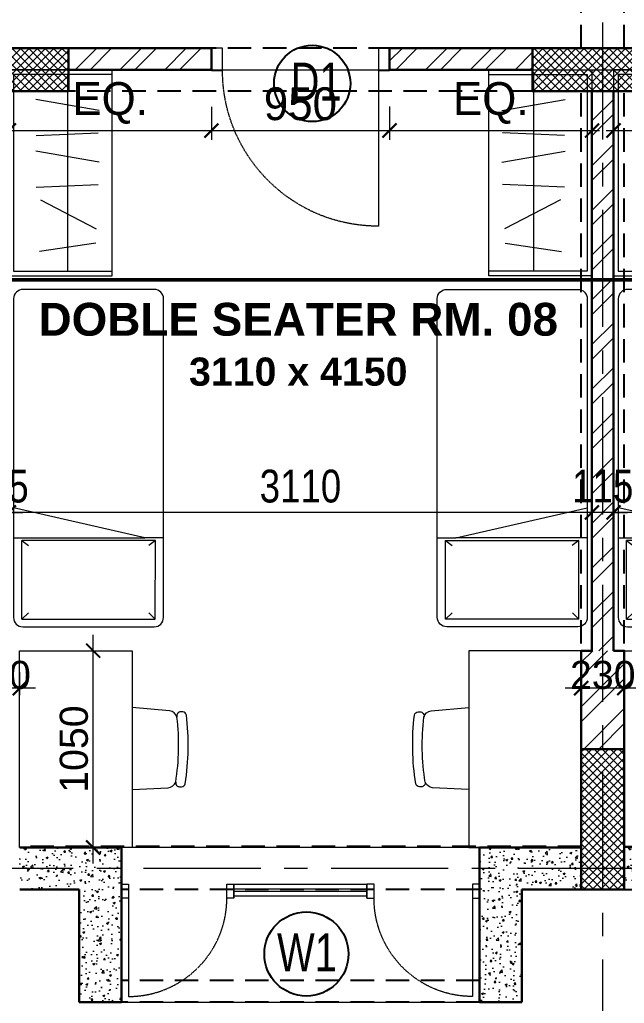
# Model space of a CAD drawing. Header units: millimetres. Extents: x -286480 to 108094, y -227925 to 10018.
# Drawn here: x -79192 to -75967, y -137177 to -131929 of the extents above; entities that cross this region are included whole.
import ezdxf

# ---------------------------------------------------------------- set-up
doc = ezdxf.new("R2010")
doc.units = ezdxf.units.MM
doc.header["$LTSCALE"] = 100
doc.header["$MEASUREMENT"] = 0
doc.header["$PDMODE"] = 67
doc.linetypes.add('CENTER', pattern=[2, 1.25, -0.25, 0.25, -0.25])
doc.linetypes.add('DASHED2', pattern=[0.375, 0.25, -0.125])
doc.layers.get('0').update_dxf_attribs({"lineweight": 25})
for name, color, linetype, lineweight in [('A-ANNO-COLUMN-HATCH', 253, 'Continuous', 9), ('A-ANNO-DOOR', 40, 'Continuous', 18), ('A-ANNO-GRID', 251, 'CENTER', 9), ('A-ANNO-TEXT', 7, 'Continuous', 25), ('A-ANNO-WALL', 1, 'Continuous', 30), ('AAC BLOCK HATCH', 253, 'Continuous', 5), ('ACC BLOCK', 211, 'Continuous', 30), ('beam', 3, 'Continuous', 20), ('dim', 7, 'Continuous', 13), ('DIM INTERIOR', 4, 'Continuous', 5), ('DW-NO', 7, 'Continuous', 25), ('FURNITURE LAYOUT', 37, 'Continuous', 15), ('GLASS', 150, 'Continuous', 5), ('S-COL', 4, 'Continuous', 30), ('WALL HATCH', 24, 'Continuous', 9)]:
    doc.layers.add(name, color=color, linetype=linetype, lineweight=lineweight)
doc.styles.add('ARIAL', font='arial.ttf', dxfattribs={"width": 0.8})
doc.styles.add('CENTURY-GOTHIC', font='GOTHIC.TTF', dxfattribs={"height": 175})
doc.styles.add('SIZE', font='arial.ttf', dxfattribs={"width": 0.75, "height": 200})
doc.styles.get("Standard").update_dxf_attribs({"font": 'sanss___.ttf'})
doc.styles.add('Tower', font='arial.ttf', dxfattribs={"height": 250})
doc.dimstyles.new('1.125', dxfattribs={"dimtxt": 175, "dimasz": 75, "dimexe": 50, "dimexo": 50, "dimgap": 50, "dimtad": 1, "dimdec": 0, "dimrnd": 5, "dimzin": 0, "dimdsep": 46, "dimtxsty": 'CENTURY-GOTHIC', "dimblk": 'ARCHTICK', "dimcen": 5, "dimdle": 40, "dimclrd": 256, "dimclre": 8, "dimclrt": 213, "dimadec": 0, "dimazin": 0, "dimtfac": 1, "dimtdec": 0, "dimtofl": 0, "dimtmove": 2, "dimatfit": 2, "dimldrblk": 'OPEN30', "dimfxl": 80, "dimtolj": 1, "dimtzin": 0, "dimlwd": 15, "dimlwe": 9, "dimarcsym": 1})
doc.dimstyles.new('D 75', dxfattribs={"dimtxt": 175, "dimasz": 75, "dimexe": 100, "dimexo": 100, "dimgap": 50, "dimtad": 1, "dimdec": 0, "dimrnd": 5, "dimzin": 0, "dimdsep": 46, "dimtxsty": 'ARIAL', "dimblk": 'ARCHTICK', "dimcen": 0.09, "dimdle": 100, "dimclrd": 256, "dimclrt": 256, "dimadec": 0, "dimazin": 0, "dimtfac": 1, "dimtdec": 0, "dimtix": 1, "dimtofl": 0, "dimtmove": 1, "dimatfit": 3, "dimfxl": 135, "dimtolj": 1, "dimtzin": 0, "dimlwd": 9, "dimlwe": 9, "dimarcsym": 0})
doc.dimstyles.new('D100', dxfattribs={"dimtxt": 175, "dimasz": 100, "dimexe": 85, "dimexo": 85, "dimgap": 25, "dimtad": 3, "dimdec": 0, "dimrnd": 5, "dimtxsty": 'Standard', "dimblk": 'ARCHTICK', "dimcen": 100, "dimdle": 85, "dimclrd": 256, "dimclre": 256, "dimclrt": 256, "dimadec": 0, "dimazin": 0, "dimtfac": 1, "dimtdec": 0, "dimtmove": 1, "dimatfit": 3, "dimfxl": 300, "dimlwd": -1, "dimlwe": -1, "dimarcsym": 0})

# ---------------------------------------------------------------- blocks, each defined once
blk = doc.blocks.new('A$C0E3E786B-flat-1')
at = {"ltscale": 0.1}
for p, q in [((855.2, 288.7, 0), (240.1, -46.1, 0)), ((1735, -1224.8, 0), (922.8, 268.6, 0)), ((220.2, -113.9, 0), (1032.4, -1607.3, 0)), ((1500.5, -885, 0), (875.6, -1225.1, 0)), ((1532.3, -852, 0), (1444.7, -899.7, 0)), ((1500.5, -885, 0), (1482.4, -924.7, 0)), ((1701.1, -1254, 0), (1500.5, -885, 0)), ((1444.7, -899.7, 0), (752.9, -1093.3, 0)), ((829.6, -1234.5, 0), (1444.7, -899.7, 0)), ((875.6, -1225.1, 0), (918.9, -1231.4, 0)), ((1076.3, -1594.1, 0), (875.6, -1225.1, 0)), ((1076.3, -1594.1, 0), (1701.1, -1254, 0)), ((1701.1, -1254, 0), (1654.4, -1240.9, 0)), ((1100.1, -1627.4, 0), (1715.1, -1292.6, 0)), ((1076.3, -1594.1, 0), (1090.9, -1547.7, 0))]:
    blk.add_line(p, q, dxfattribs=at)
for centre, start_param, end_param in [((879, 244.7, 0), 1.628397, 3.199193), ((264, -90, 0), 3.199193, 4.76999), ((1691.3, -1248.7, 0), 0.057601, 1.628397), ((1076.2, -1583.5, 0), 4.76999, 6.340786)]:
    blk.add_ellipse(centre, major_axis=(21.3, -45.2), ratio=0.996988, start_param=start_param, end_param=end_param, dxfattribs=at)
blk = doc.blocks.new('_ArchTick')
at = {"const_width": 0.15}
blk.add_lwpolyline([(-0.5, -0.5), (0.5, 0.5)], dxfattribs=at)
blk = doc.blocks.new('*D808')
at = {"layer": 'Defpoints', "color": 0, "ltscale": 0.1, "transparency": 16777216}
for p in [(-79249.1, -134558.2), (-79249.1, -134891.7, -10.1), (-76139.1, -134891.7, -10.1)]:
    blk.add_point(p, dxfattribs=at)
at = {"layer": 'dim', "color": 0, "lineweight": 9, "ltscale": 0.1, "transparency": 16777216}
for p, q in [((-79249.1, -134791.7), (-79249.1, -134458.2)), ((-76139.1, -134791.7), (-76139.1, -134458.2))]:
    blk.add_line(p, q, dxfattribs=at)
at = {"layer": 'dim', "lineweight": 9, "ltscale": 0.1, "transparency": 16777216}
blk.add_line((-76039.1, -134558.2), (-79349.1, -134558.2), dxfattribs=at)
at = {"layer": 'dim', "lineweight": 9, "ltscale": 0.1, "transparency": 16777216, "xscale": 75, "yscale": 75, "zscale": 75, "rotation": 180}
blk.add_blockref('_ArchTick', (-79249.1, -134558.2), dxfattribs=at)
at = {"layer": 'dim', "lineweight": 9, "ltscale": 0.1, "transparency": 16777216, "xscale": 75, "yscale": 75, "zscale": 75}
blk.add_blockref('_ArchTick', (-76139.1, -134558.2), dxfattribs=at)
at = {"layer": 'dim', "ltscale": 0.1, "transparency": 16777216, "insert": (-77694.1, -134418.8), "char_height": 175, "attachment_point": 5, "style": 'ARIAL'}
blk.add_mtext('\\A1;3110', dxfattribs=at)
blk = doc.blocks.new('*D809')
at = {"layer": 'Defpoints', "color": 0, "ltscale": 0.1, "transparency": 16777216}
for p in [(-76024.1, -134558.2), (-76024.1, -134891.7, -10.1), (-72914.1, -134891.7, -10.1)]:
    blk.add_point(p, dxfattribs=at)
at = {"layer": 'dim', "color": 0, "lineweight": 9, "ltscale": 0.1, "transparency": 16777216}
for p, q in [((-76024.1, -134791.7), (-76024.1, -134458.2)), ((-72914.1, -134791.7), (-72914.1, -134458.2))]:
    blk.add_line(p, q, dxfattribs=at)
at = {"layer": 'dim', "lineweight": 9, "ltscale": 0.1, "transparency": 16777216}
blk.add_line((-72814.1, -134558.2), (-76124.1, -134558.2), dxfattribs=at)
at = {"layer": 'dim', "lineweight": 9, "ltscale": 0.1, "transparency": 16777216, "xscale": 75, "yscale": 75, "zscale": 75, "rotation": 180}
blk.add_blockref('_ArchTick', (-76024.1, -134558.2), dxfattribs=at)
at = {"layer": 'dim', "lineweight": 9, "ltscale": 0.1, "transparency": 16777216, "xscale": 75, "yscale": 75, "zscale": 75}
blk.add_blockref('_ArchTick', (-72914.1, -134558.2), dxfattribs=at)
at = {"layer": 'dim', "ltscale": 0.1, "transparency": 16777216, "insert": (-74469.1, -134418.8), "char_height": 175, "attachment_point": 5, "style": 'ARIAL'}
blk.add_mtext('\\A1;3110', dxfattribs=at)
blk = doc.blocks.new('*D813')
at = {"layer": 'Defpoints', "color": 0, "ltscale": 0.1, "transparency": 16777216}
for p in [(-76024.1, -134558.2), (-76139.1, -134881.7), (-76024.1, -134881.7, 0)]:
    blk.add_point(p, dxfattribs=at)
at = {"layer": 'dim', "color": 0, "lineweight": 9, "ltscale": 0.1, "transparency": 16777216}
for p, q in [((-76139.1, -134781.7), (-76139.1, -134458.2)), ((-76024.1, -134781.7), (-76024.1, -134458.2))]:
    blk.add_line(p, q, dxfattribs=at)
at = {"layer": 'dim', "lineweight": 9, "ltscale": 0.1, "transparency": 16777216}
for p, q in [((-76139.1, -134558.2), (-76214.1, -134558.2)), ((-76024.1, -134558.2), (-75949.1, -134558.2))]:
    blk.add_line(p, q, dxfattribs=at)
at = {"layer": 'dim', "lineweight": 9, "ltscale": 0.1, "transparency": 16777216, "xscale": 75, "yscale": 75, "zscale": 75}
blk.add_blockref('_ArchTick', (-76139.1, -134558.2), dxfattribs=at)
at = {"layer": 'dim', "lineweight": 9, "ltscale": 0.1, "transparency": 16777216, "xscale": 75, "yscale": 75, "zscale": 75, "rotation": 180}
blk.add_blockref('_ArchTick', (-76024.1, -134558.2), dxfattribs=at)
at = {"layer": 'dim', "ltscale": 0.1, "transparency": 16777216, "insert": (-76081.6, -134418.9), "char_height": 175, "attachment_point": 5, "style": 'ARIAL'}
blk.add_mtext('\\A1;115', dxfattribs=at)
blk = doc.blocks.new('*D814')
at = {"layer": 'Defpoints', "color": 0, "ltscale": 0.1, "transparency": 16777216}
for p in [(-79364.1, -134558.2), (-79364.1, -134881.7, 0), (-79249.1, -134881.7)]:
    blk.add_point(p, dxfattribs=at)
at = {"layer": 'dim', "color": 0, "lineweight": 9, "ltscale": 0.1, "transparency": 16777216}
for p, q in [((-79364.1, -134781.7), (-79364.1, -134458.2)), ((-79249.1, -134781.7), (-79249.1, -134458.2))]:
    blk.add_line(p, q, dxfattribs=at)
at = {"layer": 'dim', "lineweight": 9, "ltscale": 0.1, "transparency": 16777216}
for p, q in [((-79364.1, -134558.2), (-79439.1, -134558.2)), ((-79249.1, -134558.2), (-79174.1, -134558.2))]:
    blk.add_line(p, q, dxfattribs=at)
at = {"layer": 'dim', "lineweight": 9, "ltscale": 0.1, "transparency": 16777216, "xscale": 75, "yscale": 75, "zscale": 75}
blk.add_blockref('_ArchTick', (-79364.1, -134558.2), dxfattribs=at)
at = {"layer": 'dim', "lineweight": 9, "ltscale": 0.1, "transparency": 16777216, "xscale": 75, "yscale": 75, "zscale": 75, "rotation": 180}
blk.add_blockref('_ArchTick', (-79249.1, -134558.2), dxfattribs=at)
at = {"layer": 'dim', "ltscale": 0.1, "transparency": 16777216, "insert": (-79306.6, -134418.9), "char_height": 175, "attachment_point": 5, "style": 'ARIAL'}
blk.add_mtext('\\A1;115', dxfattribs=at)
blk = doc.blocks.new('*D830')
at = {"layer": 'Defpoints', "color": 0, "ltscale": 0.1, "transparency": 16777216}
for p in [(-78169.1, -132344.9, -10.6), (-79249.1, -132459.9, -18.6), (-78169.1, -132520.5)]:
    blk.add_point(p, dxfattribs=at)
at = {"layer": 'dim', "color": 8, "lineweight": 9, "ltscale": 0.1, "transparency": 16777216}
for p, q in [((-78169.1, -132394.9), (-78169.1, -132570.5)), ((-79249.1, -132509.9), (-79249.1, -132570.5))]:
    blk.add_line(p, q, dxfattribs=at)
at = {"layer": 'dim', "lineweight": 15, "ltscale": 0.1, "transparency": 16777216}
blk.add_line((-79289.1, -132520.5), (-78129.1, -132520.5), dxfattribs=at)
at = {"layer": 'dim', "lineweight": 15, "ltscale": 0.1, "transparency": 16777216, "xscale": 75, "yscale": 75, "zscale": 75, "rotation": 180}
blk.add_blockref('_ArchTick', (-79249.1, -132520.5), dxfattribs=at)
at = {"layer": 'dim', "lineweight": 15, "ltscale": 0.1, "transparency": 16777216, "xscale": 75, "yscale": 75, "zscale": 75}
blk.add_blockref('_ArchTick', (-78169.1, -132520.5), dxfattribs=at)
at = {"layer": 'dim', "color": 213, "ltscale": 0.1, "transparency": 16777216, "insert": (-78709.1, -132373.9), "char_height": 175, "attachment_point": 5, "style": 'CENTURY-GOTHIC'}
blk.add_mtext('\\A1;EQ.', dxfattribs=at)
blk = doc.blocks.new('_Open30')
at = {"color": 0, "linetype": 'ByBlock', "lineweight": -2}
for p, q in [((-1, 0.268), (0, 0)), ((0, 0), (-1, -0.268)), ((0, 0), (-1, 0))]:
    blk.add_line(p, q, dxfattribs=at)
blk = doc.blocks.new('*D831')
at = {"layer": 'Defpoints', "color": 0, "ltscale": 0.1, "transparency": 16777216}
for p in [(-78169.1, -132344.9, -10.6), (-77219.1, -132342.4, -10.5), (-77219.1, -132520.5)]:
    blk.add_point(p, dxfattribs=at)
at = {"layer": 'dim', "color": 8, "lineweight": 9, "ltscale": 0.1, "transparency": 16777216}
for p, q in [((-78169.1, -132394.9), (-78169.1, -132570.5)), ((-77219.1, -132392.4), (-77219.1, -132570.5))]:
    blk.add_line(p, q, dxfattribs=at)
at = {"layer": 'dim', "lineweight": 15, "ltscale": 0.1, "transparency": 16777216}
blk.add_line((-78209.1, -132520.5), (-77179.1, -132520.5), dxfattribs=at)
at = {"layer": 'dim', "lineweight": 15, "ltscale": 0.1, "transparency": 16777216, "xscale": 75, "yscale": 75, "zscale": 75, "rotation": 180}
blk.add_blockref('_ArchTick', (-78169.1, -132520.5), dxfattribs=at)
at = {"layer": 'dim', "lineweight": 15, "ltscale": 0.1, "transparency": 16777216, "xscale": 75, "yscale": 75, "zscale": 75}
blk.add_blockref('_ArchTick', (-77219.1, -132520.5), dxfattribs=at)
at = {"layer": 'dim', "color": 213, "ltscale": 0.1, "transparency": 16777216, "insert": (-77694.1, -132378.6), "char_height": 175, "attachment_point": 5, "style": 'CENTURY-GOTHIC'}
blk.add_mtext('\\A1;950', dxfattribs=at)
blk = doc.blocks.new('*D832')
at = {"layer": 'Defpoints', "color": 0, "ltscale": 0.1, "transparency": 16777216}
for p in [(-77219.1, -132342.4, -10.5), (-76139.1, -132344.9, -6.7), (-76139.1, -132520.5)]:
    blk.add_point(p, dxfattribs=at)
at = {"layer": 'dim', "color": 8, "lineweight": 9, "ltscale": 0.1, "transparency": 16777216}
for p, q in [((-77219.1, -132392.4), (-77219.1, -132570.5)), ((-76139.1, -132394.9), (-76139.1, -132570.5))]:
    blk.add_line(p, q, dxfattribs=at)
at = {"layer": 'dim', "lineweight": 15, "ltscale": 0.1, "transparency": 16777216}
blk.add_line((-77259.1, -132520.5), (-76099.1, -132520.5), dxfattribs=at)
at = {"layer": 'dim', "lineweight": 15, "ltscale": 0.1, "transparency": 16777216, "xscale": 75, "yscale": 75, "zscale": 75, "rotation": 180}
blk.add_blockref('_ArchTick', (-77219.1, -132520.5), dxfattribs=at)
at = {"layer": 'dim', "lineweight": 15, "ltscale": 0.1, "transparency": 16777216, "xscale": 75, "yscale": 75, "zscale": 75}
blk.add_blockref('_ArchTick', (-76139.1, -132520.5), dxfattribs=at)
at = {"layer": 'dim', "color": 213, "ltscale": 0.1, "transparency": 16777216, "insert": (-76679.1, -132373.9), "char_height": 175, "attachment_point": 5, "style": 'CENTURY-GOTHIC'}
blk.add_mtext('\\A1;EQ.', dxfattribs=at)
blk = doc.blocks.new('*D833')
at = {"layer": 'Defpoints', "color": 0, "ltscale": 0.1, "transparency": 16777216}
for p in [(-74944.1, -132344.9, -6.7), (-76024.1, -132459.9, -18.6), (-74944.1, -132520.5)]:
    blk.add_point(p, dxfattribs=at)
at = {"layer": 'dim', "color": 8, "lineweight": 9, "ltscale": 0.1, "transparency": 16777216}
for p, q in [((-74944.1, -132394.9), (-74944.1, -132570.5)), ((-76024.1, -132509.9), (-76024.1, -132570.5))]:
    blk.add_line(p, q, dxfattribs=at)
at = {"layer": 'dim', "lineweight": 15, "ltscale": 0.1, "transparency": 16777216}
blk.add_line((-76064.1, -132520.5), (-74904.1, -132520.5), dxfattribs=at)
at = {"layer": 'dim', "lineweight": 15, "ltscale": 0.1, "transparency": 16777216, "xscale": 75, "yscale": 75, "zscale": 75, "rotation": 180}
blk.add_blockref('_ArchTick', (-76024.1, -132520.5), dxfattribs=at)
at = {"layer": 'dim', "lineweight": 15, "ltscale": 0.1, "transparency": 16777216, "xscale": 75, "yscale": 75, "zscale": 75}
blk.add_blockref('_ArchTick', (-74944.1, -132520.5), dxfattribs=at)
at = {"layer": 'dim', "color": 213, "ltscale": 0.1, "transparency": 16777216, "insert": (-75484.1, -132373.9), "char_height": 175, "attachment_point": 5, "style": 'CENTURY-GOTHIC'}
blk.add_mtext('\\A1;EQ.', dxfattribs=at)
blk = doc.blocks.new('door-700')
at = {"linetype": 'Continuous'}
for p, q in [((-50, 100), (-50, 800)), ((-800, 100), (-800, 0)), ((0, 100), (0, 0))]:
    blk.add_line(p, q, dxfattribs=at)
at = {"linetype": 'DASHED2', "ltscale": 0.1}
blk.add_arc((-50, 100), 700, 90, 180, dxfattribs=at)
at = {"linetype": 'Continuous'}
for points in [[(-750, 0), (-800, 0), (-800, 100), (-750, 100)], [(0, 0), (-50, 0), (-50, 100), (0, 100)]]:
    blk.add_3dface(points, dxfattribs=at)
blk = doc.blocks.new('table')
at = {"layer": 'FURNITURE LAYOUT', "ltscale": 0.1, "extrusion": (0.00024973, 0.002858, 0.999996)}
for p, q in [((102448.2, -203232.7, 8), (102255.7, -203241.8, 8.1)), ((102248.5, -203652.8, 9.3), (102448.2, -203670.1, 9.3))]:
    blk.add_line(p, q, dxfattribs=at)
at = {"layer": 'FURNITURE LAYOUT', "ltscale": 0.1, "elevation": 7.1}
blk.add_lwpolyline([(102448.3, -202922.9), (103048.2, -202922.9), (103048.2, -203972.9), (102448.3, -203972.9)], close=True, dxfattribs=at)
at = {"layer": 'FURNITURE LAYOUT', "ltscale": 0.1, "extrusion": (0.00024973, 0.002858, 0.999996), "elevation": -547.2}
blk.add_lwpolyline([(102216, -203270, 0.431626), (102195.6, -203246), (102185.5, -203245.8, 0.368177), (102165.4, -203262.3, 0.069082), (102158.9, -203628.8, 0.368177), (102178.3, -203646), (102188.5, -203646.2, 0.497842), (102209, -203617.4)], format="xyb", dxfattribs=at)
at = {"layer": 'FURNITURE LAYOUT', "ltscale": 0.1, "extrusion": (0.00024973, 0.002858, 0.999996)}
for centre, radius, start, end in [((102261.7, -203291.1, -547.2), 50.4, 96.9051, 155.3357), ((103479.8, -203469, -547.2), 1279.4, 171.0536, 186.6583), ((102255.9, -203603.8, -547.2), 48.8, 196.1022, 261.3279)]:
    blk.add_arc(centre, radius, start, end, dxfattribs=at)
blk = doc.blocks.new('cb')
at = {"layer": 'FURNITURE LAYOUT', "ltscale": 0.1, "extrusion": (-0.008908, -0.002858, 0.999956)}
for p, q in [((-25800.7, -129393.6, 17.8), (-25800.7, -130443.6, 14.8)), ((-25632.1, -129587.2, 18.8), (-25969.4, -129527.9, 16)), ((-25967, -129720.4, 15.4), (-25636.4, -129706.4, 18.4)), ((-25632.1, -129862.6, 18), (-25969.4, -129803.2, 15.2)), ((-25967, -129995.7, 14.6), (-25636.4, -129981.8, 17.6)), ((-25945.4, -130063.9, 14.6), (-25647.1, -130217, 16.9)), ((-25649.6, -130293.4, 16.6), (-25950.5, -130338.9, 13.8))]:
    blk.add_line(p, q, dxfattribs=at)
at = {"layer": 'FURNITURE LAYOUT', "ltscale": 0.1, "extrusion": (-0.008908, -0.002858, 0.999956), "elevation": 617.5}
blk.add_lwpolyline([(-26112, -129367.4), (-26112.1, -130467.4), (-25562.1, -130467.4), (-25562, -129367.4)], close=True, dxfattribs=at)
blk.add_lwpolyline([(-25562, -129392.4), (-26087, -129392.4), (-26087.1, -130442.4), (-25562.1, -130442.4)], dxfattribs=at)
blk = doc.blocks.new('*D664')
at = {"layer": 'Defpoints', "color": 0, "ltscale": 0.1, "transparency": 16777216}
for p in [(-79421.6, -135495.8), (-79421.6, -135613.8, 22.2), (-79191.6, -135613.8, -72.3)]:
    blk.add_point(p, dxfattribs=at)
at = {"layer": 'DIM INTERIOR', "ltscale": 0.1, "transparency": 16777216}
for p, q in [((-79421.6, -135529.3), (-79421.6, -135410.8)), ((-79191.6, -135533.8), (-79191.6, -135410.8)), ((-79106.6, -135495.8), (-79506.6, -135495.8))]:
    blk.add_line(p, q, dxfattribs=at)
at = {"layer": 'DIM INTERIOR', "ltscale": 0.1, "transparency": 16777216, "xscale": 75, "yscale": 75, "zscale": 75, "rotation": 180}
blk.add_blockref('_ArchTick', (-79421.6, -135495.8), dxfattribs=at)
at = {"layer": 'DIM INTERIOR', "ltscale": 0.1, "transparency": 16777216, "xscale": 75, "yscale": 75, "zscale": 75}
blk.add_blockref('_ArchTick', (-79191.6, -135495.8), dxfattribs=at)
at = {"layer": 'DIM INTERIOR', "ltscale": 0.1, "transparency": 16777216, "insert": (-79306.6, -135426.1), "char_height": 175, "attachment_point": 5}
blk.add_mtext('{\\H0.85714x;230}', dxfattribs=at)
blk = doc.blocks.new('*D665')
at = {"layer": 'Defpoints', "color": 0, "ltscale": 0.1, "transparency": 16777216}
for p in [(-78954.2, -135295.8, -72.3), (-78799.6, -135295.8), (-78942.4, -136345.8, -189)]:
    blk.add_point(p, dxfattribs=at)
at = {"layer": 'DIM INTERIOR', "ltscale": 0.1, "transparency": 16777216}
for p, q in [((-78799.6, -136430.8), (-78799.6, -135210.8)), ((-78872.8, -135295.8), (-78714.6, -135295.8)), ((-78849.3, -136345.8), (-78714.6, -136345.8))]:
    blk.add_line(p, q, dxfattribs=at)
at = {"layer": 'DIM INTERIOR', "ltscale": 0.1, "transparency": 16777216, "xscale": 75, "yscale": 75, "zscale": 75}
for p, rotation in [((-78799.6, -135295.8), 90), ((-78799.6, -136345.8), 270)]:
    blk.add_blockref('_ArchTick', p, dxfattribs=dict(at, rotation=rotation))
at = {"layer": 'DIM INTERIOR', "ltscale": 0.1, "transparency": 16777216, "insert": (-78901.9, -135820.8), "char_height": 175, "attachment_point": 5, "rotation": 90}
blk.add_mtext('{\\H0.85714x;1050}', dxfattribs=at)
blk = doc.blocks.new('*D666')
at = {"layer": 'Defpoints', "color": 0, "ltscale": 0.1, "transparency": 16777216}
for p in [(-76196.6, -135495.8), (-76196.6, -135613.9, 22.2), (-75966.6, -135613.9, -72.3)]:
    blk.add_point(p, dxfattribs=at)
at = {"layer": 'DIM INTERIOR', "ltscale": 0.1, "transparency": 16777216}
for p, q in [((-76196.6, -135529.4), (-76196.6, -135410.8)), ((-75966.6, -135533.8), (-75966.6, -135410.8)), ((-75881.6, -135495.8), (-76281.6, -135495.8))]:
    blk.add_line(p, q, dxfattribs=at)
at = {"layer": 'DIM INTERIOR', "ltscale": 0.1, "transparency": 16777216, "xscale": 75, "yscale": 75, "zscale": 75, "rotation": 180}
blk.add_blockref('_ArchTick', (-76196.6, -135495.8), dxfattribs=at)
at = {"layer": 'DIM INTERIOR', "ltscale": 0.1, "transparency": 16777216, "xscale": 75, "yscale": 75, "zscale": 75}
blk.add_blockref('_ArchTick', (-75966.6, -135495.8), dxfattribs=at)
at = {"layer": 'DIM INTERIOR', "ltscale": 0.1, "transparency": 16777216, "insert": (-76081.6, -135426.1), "char_height": 175, "attachment_point": 5}
blk.add_mtext('{\\H0.85714x;230}', dxfattribs=at)

msp = doc.modelspace()

# ---------------------------------------------------------------- hatches: boundary and pattern name
at = {"layer": 'A-ANNO-COLUMN-HATCH', "lineweight": 9, "ltscale": 0.1}
h = msp.add_hatch(dxfattribs=at)
h.set_pattern_fill('ANSI37', color=256, scale=250)
h.set_pattern_definition([(45, (-189429.047, -163836.948), (-22.097087, 22.097087), []), (135, (-189429.047, -163836.948), (-22.097087, -22.097087), [])])
h.paths.add_polyline_path([(-78931.6, -132080.8), (-79681.6, -132080.8), (-79681.6, -132310.8), (-78931.6, -132310.8)])
h = msp.add_hatch(dxfattribs=at)
h.set_pattern_fill('ANSI37', color=256, scale=250)
h.set_pattern_definition([(45, (-189429.047, -163836.948), (-22.097087, 22.097087), []), (135, (-189429.047, -163836.948), (-22.097087, -22.097087), [])])
h.paths.add_polyline_path([(-75706.6, -132080.8), (-76456.6, -132080.8), (-76456.6, -132310.8), (-75706.6, -132310.8)])
h = msp.add_hatch(dxfattribs=at)
h.set_pattern_fill('ANSI37', color=256, scale=250, angle=-90)
h.set_pattern_definition([(315, (-111886.798, -14944.326), (22.097087, 22.097087), []), (45, (-111886.798, -14944.326), (-22.097087, 22.097087), [])])
h.paths.add_polyline_path([(-76196.6, -135820.8), (-76196.6, -136570.8), (-75966.6, -136570.8), (-75966.6, -135820.8)])
at = {"layer": 'AAC BLOCK HATCH'}
h = msp.add_hatch(dxfattribs=at)
h.set_pattern_fill('AR-CONC', color=256, scale=15, style=0)
h.set_pattern_definition([(50, (-166996.9, 99897.27), (107.589027, -9.41282), [11.25, -123.75]), (355, (-166996.9, 99897.27), (-20.8127, 112.82882), [9, -99]), (100.451444, (-166987.93, 99896.48), (86.776327, 103.416), [9.56103, -105.171317]), (46.1842, (-166996.9, 99927.27), (160.0862, -24.82789), [16.875, -185.625]), (96.635635, (-166983.56, 99925.2), (140.19929, 146.11779), [14.34155, -157.75706]), (351.184164, (-166996.9, 99927.27), (140.19929, 146.11779), [13.5, -148.5]), (21, (-166981.9, 99919.77), (89.536058, -60.392834), [11.25, -123.75]), (326, (-166981.9, 99919.77), (36.4973, 108.772507), [9, -99]), (71.451445, (-166974.44, 99914.73), (126.033357, 48.379673), [9.56103, -105.171317]), (37.5, (-166996.9, 99897.266), (1.8239783, 49.934078), [0, -97.8, 0, -100.5, 0, -99.375]), (7.5, (-166996.9, 99897.266), (39.460431, 59.161757), [0, -57.3, 0, -95.55, 0, -37.875]), (327.5, (-167030.35, 99897.266), (80.0733654, -3.383231), [0, -37.5, 0, -117, 0, -155.25]), (317.5, (-167045.35, 99897.266), (87.477925, 15.015747), [0, -48.75, 0, -77.7, 0, -110.25])])
h.paths.add_polyline_path([(-79767.9, -136570.8), (-79421.6, -136570.8), (-79421.6, -136455.8), (-79992.9, -136455.8), (-79992.9, -137170.8), (-79767.9, -137170.8)])
h.paths.add_polyline_path([(-79421.6, -136345.8), (-79992.9, -136345.8), (-79992.9, -136455.8), (-79421.6, -136455.8)])
h.paths.add_polyline_path([(-78649.1, -136345.8), (-79191.6, -136345.8), (-79191.6, -136455.8), (-78649.1, -136455.8)])
h.paths.add_polyline_path([(-78649.1, -136455.8), (-79191.6, -136455.8), (-79191.6, -136570.8), (-78874.1, -136570.8), (-78874.1, -137170.8), (-78649.1, -137170.8)])
h = msp.add_hatch(dxfattribs=at)
h.set_pattern_fill('AR-CONC', color=256, scale=15, style=0)
h.set_pattern_definition([(50, (-163771.9, 99897.27), (107.589027, -9.41282), [11.25, -123.75]), (355, (-163771.9, 99897.27), (-20.8127, 112.82882), [9, -99]), (100.451444, (-163762.93, 99896.48), (86.776327, 103.416), [9.56103, -105.171317]), (46.1842, (-163771.9, 99927.27), (160.0862, -24.82789), [16.875, -185.625]), (96.635635, (-163758.56, 99925.2), (140.19929, 146.11779), [14.34155, -157.75706]), (351.184164, (-163771.9, 99927.27), (140.19929, 146.11779), [13.5, -148.5]), (21, (-163756.9, 99919.77), (89.536058, -60.392834), [11.25, -123.75]), (326, (-163756.9, 99919.77), (36.4973, 108.772507), [9, -99]), (71.451445, (-163749.44, 99914.73), (126.033357, 48.379673), [9.56103, -105.171317]), (37.5, (-163771.9, 99897.266), (1.8239783, 49.934078), [0, -97.8, 0, -100.5, 0, -99.375]), (7.5, (-163771.9, 99897.266), (39.460431, 59.161757), [0, -57.3, 0, -95.55, 0, -37.875]), (327.5, (-163805.35, 99897.266), (80.0733654, -3.383231), [0, -37.5, 0, -117, 0, -155.25]), (317.5, (-163820.35, 99897.266), (87.477925, 15.015747), [0, -48.75, 0, -77.7, 0, -110.25])])
h.paths.add_polyline_path([(-76514.1, -136570.8), (-76196.6, -136570.8), (-76196.6, -136455.8), (-76739.1, -136455.8), (-76739.1, -137170.8), (-76514.1, -137170.8)])
h.paths.add_polyline_path([(-76196.6, -136345.8), (-76739.1, -136345.8), (-76739.1, -136455.8), (-76196.6, -136455.8)])
h.paths.add_polyline_path([(-75424.1, -136345.8), (-75966.6, -136345.8), (-75966.6, -136455.8), (-75424.1, -136455.8)])
h.paths.add_polyline_path([(-75424.1, -136455.8), (-75966.6, -136455.8), (-75966.6, -136570.8), (-75649.1, -136570.8), (-75649.1, -137170.8), (-75424.1, -137170.8)])
at = {"layer": 'WALL HATCH', "ltscale": 0.1}
h = msp.add_hatch(dxfattribs=at)
h.set_pattern_fill('ANSI32', color=256, scale=450, style=0)
h.set_pattern_definition([(45, (-70928.02, -28530.23), (-119.32427, 119.32427), []), (45, (-70848.47, -28530.23), (-119.32427, 119.32427), [])])
h.paths.add_polyline_path([(-78169.1, -132080.8), (-78169.1, -132195.8), (-78931.6, -132195.9), (-78931.6, -132080.9)])
h = msp.add_hatch(dxfattribs=at)
h.set_pattern_fill('ANSI32', color=256, scale=450, style=0)
h.set_pattern_definition([(45, (-69298.02, -28530.16), (-119.32427, 119.32427), []), (45, (-69218.47, -28530.16), (-119.32427, 119.32427), [])])
h.paths.add_polyline_path([(-77219.1, -132195.8), (-77219.1, -132080.8), (-76456.6, -132080.8), (-76456.6, -132195.8)])
h = msp.add_hatch(dxfattribs=at)
h.set_pattern_fill('ANSI32', color=256, scale=450, style=0)
h.set_pattern_definition([(45, (-46302.96, -33425.18), (-119.32427, 119.32427), []), (45, (-46223.41, -33425.18), (-119.32427, 119.32427), [])])
h.paths.add_polyline_path([(-76024.1, -135295.8), (-76139.1, -135295.8), (-76139.1, -132310.7), (-76024.1, -132310.6)])
h = msp.add_hatch(dxfattribs=at)
h.set_pattern_fill('ANSI32', color=256, scale=450, style=0)
h.set_pattern_definition([(45, (-166287.16, 128468.1), (-119.32427, 119.32427), []), (45, (-166207.6, 128468.1), (-119.32427, 119.32427), [])])
h.paths.add_polyline_path([(-76196.6, -135820.8), (-75966.6, -135820.8), (-75966.6, -135295.8), (-76196.6, -135295.8)])

# ---------------------------------------------------------------- linework, layer by layer
at = {"color": 12, "ltscale": 0.5, "true_color": 0xe00000, "const_width": 20, "elevation": -0.1}
msp.add_lwpolyline([(-83524, -133594.7), (-83524, -133317.1), (-65900.6, -133317.1), (-65900.6, -136030), (-58770.6, -136030), (-58770.6, -136377.6)], dxfattribs=at)
at = {"layer": 'A-ANNO-GRID', "color": 54, "ltscale": 5}
for p, q in [((-76081.6, -140568.7, -19.6), (-76081.6, -124318, -19.6)), ((-83530.6, -136455.8, -0.7), (-57703.4, -136455.8, -0.7))]:
    msp.add_line(p, q, dxfattribs=at)
at = {"layer": 'A-ANNO-GRID', "color": 6, "ltscale": 5}
msp.add_line((-83530.6, -132195.8, 12.8), (-57703.4, -132195.8, 12.8), dxfattribs=at)
at = {"layer": 'A-ANNO-GRID', "ltscale": 5}
msp.add_line((-78989.1, -132195.8, 7.7), (-76514.1, -132195.8, 7.7), dxfattribs=at)
at = {"layer": 'A-ANNO-WALL', "ltscale": 0.1, "extrusion": (-5.90536e-11, 0.002858, 0.999996)}
for p, q in [((-78169.1, -132080.8, 12.8), (-78931.6, -132080.8, 12.8)), ((-78169.1, -132080.8, 15.6), (-78169.1, -132195.8, 15.9)), ((-76456.6, -132080.8, -19.6), (-77219.1, -132080.8, 15.6)), ((-77219.1, -132080.8, 15.6), (-77219.1, -132195.8, 16)), ((-78169.1, -132195.8, 13.2), (-78931.6, -132195.8, 13.2)), ((-76456.6, -132195.8, -19.2), (-77219.1, -132195.8, 16)), ((-76139.1, -135295.8, 22), (-76139.1, -132310.8, 13.5))]:
    msp.add_line(p, q, dxfattribs=at)
at = {"layer": 'A-ANNO-WALL', "ltscale": 0.1, "extrusion": (5.90536e-11, 0.002858, 0.999996)}
msp.add_line((-76024.1, -135295.8, 22), (-76024.1, -132310.8, 13.5), dxfattribs=at)
at = {"layer": 'A-ANNO-WALL', "ltscale": 0.1, "elevation": 6.7}
for points in [[(-76196.6, -135820.8), (-76196.6, -135295.8), (-76139.1, -135295.8)], [(-75966.6, -135820.8), (-75966.6, -135295.8), (-76024.1, -135295.9)]]:
    msp.add_lwpolyline(points, dxfattribs=at)
at = {"layer": 'ACC BLOCK', "ltscale": 0.5, "extrusion": (5.90536e-11, 0.002858, 0.999996)}
for p, q in [((-79191.6, -136345.8, 25.7), (-78649.1, -136345.8, 25.7)), ((-78649.1, -136345.8, 25.7), (-78649.1, -137170.8, 25.7)), ((-79191.6, -136570.8, 25.7), (-78874.1, -136570.8, 25.7)), ((-78874.1, -136570.8, 25.7), (-78874.1, -137170.8, 25.7)), ((-76514.1, -136570.8, 25.7), (-76196.6, -136570.8, 25.7)), ((-78874.1, -137170.8, 25.7), (-78649.1, -137170.8, 25.7))]:
    msp.add_line(p, q, dxfattribs=at)
at = {"layer": 'ACC BLOCK', "ltscale": 0.5, "extrusion": (-5.90536e-11, 0.002858, 0.999996)}
for p, q in [((-76196.6, -136345.8, 25.7), (-76739.1, -136345.8, 25.7)), ((-76739.1, -136345.8, 25.7), (-76739.1, -137170.8, 25.7)), ((-76514.1, -136570.8, 25.7), (-76514.1, -137170.8, 25.7)), ((-76514.1, -137170.8, 25.7), (-76739.1, -137170.8, 25.7))]:
    msp.add_line(p, q, dxfattribs=at)
at = {"layer": 'beam', "linetype": 'DASHED2', "lineweight": -2, "ltscale": 5, "extrusion": (-5.90536e-11, 0.002858, 0.999996)}
for p, q in [((-76456.6, -132080.9, 12.8), (-78931.6, -132080.9, 12.8)), ((-76456.6, -132310.9, 12.8), (-78931.6, -132310.9, 12.8)), ((-76196.6, -136340.8, 26.3), (-79191.6, -136340.8, 19.1)), ((-78874.1, -136570.8, 21.8), (-79191.6, -136570.8, 17.1)), ((-78874.1, -136570.8, 25), (-78874.1, -137170.8, 26.7)), ((-76739.1, -136570.8, 25.7), (-78649.1, -136570.8, 25.7)), ((-78649.1, -136570.8, 25.7), (-78649.1, -137055.8, 27)), ((-76739.1, -136570.8, 25.7), (-76739.1, -137055.8, 27)), ((-76514.1, -136570.8, 24), (-76514.1, -137170.8, 25.7)), ((-76739.1, -137055.8, 27.4), (-78649.1, -137055.8, 25.7)), ((-78649.1, -137170.8, 25.7), (-78874.1, -137170.8, 25.7)), ((-76739.1, -137170.8, 27.4), (-78649.1, -137170.8, 25.7)), ((-76514.1, -137170.8, 25.7), (-76739.1, -137170.8, 27.4))]:
    msp.add_line(p, q, dxfattribs=at)
at = {"layer": 'beam', "linetype": 'DASHED2', "lineweight": -2, "ltscale": 5, "extrusion": (5.90536e-11, 0.002858, 0.999996)}
for p, q in [((-75966.6, -136340.8, 25), (-72971.6, -136340.8, 25)), ((-75966.6, -136570.8, 12.8), (-75649.1, -136570.8, 22.7))]:
    msp.add_line(p, q, dxfattribs=at)
at = {"layer": 'beam', "linetype": 'DASHED2', "lineweight": -2, "ltscale": 5}
msp.add_line((-76514.1, -136570.8, 25.9), (-76196.6, -136570.8, 12.8), dxfattribs=at)
at = {"layer": 'beam', "linetype": 'DASHED2', "lineweight": -2, "ltscale": 5, "elevation": 12.8}
for points in [[(-76196.6, -132080.9), (-76196.6, -130580.9)], [(-75966.6, -132080.9), (-75966.6, -130580.9)], [(-76196.6, -135820.8), (-76196.6, -132310.9)], [(-75966.6, -135820.8), (-75966.6, -132310.9)]]:
    msp.add_lwpolyline(points, dxfattribs=at)
at = {"layer": 'DW-NO', "color": 51}
for centre, radius in [((-77631.5, -132269.3, -369.8), 203.6), ((-77662.2, -136914.1, -369.8), 224.4)]:
    msp.add_circle(centre, radius, dxfattribs=at)
at = {"layer": 'GLASS', "ltscale": 0.1, "extrusion": (5.90536e-11, 0.002858, 0.999996)}
for p, q in [((-76739.1, -136345.8, 25.7), (-78649.1, -136345.8, 25.7)), ((-78049.1, -136540.8, 25.6), (-77339.1, -136540.8, 25.6)), ((-78049.1, -136565.8, 25.6), (-77339.1, -136565.8, 25.6)), ((-78049.1, -136578.3, 25.7), (-77339.1, -136578.3, 25.7)), ((-78049.1, -136603.3, 25.7), (-77339.1, -136603.3, 25.7)), ((-78649.1, -137170.8, 27.4), (-76739.1, -137170.8, 27.4))]:
    msp.add_line(p, q, dxfattribs=at)
at = {"layer": 'S-COL', "ltscale": 0.1}
for points, elevation in [([(-78931.6, -132080.8), (-79681.6, -132080.8), (-79681.6, -132310.8), (-78931.6, -132310.8)], -19.6), ([(-75706.6, -132080.8), (-76456.6, -132080.8), (-76456.6, -132310.8), (-75706.6, -132310.8)], -19.6), ([(-76196.6, -135820.8), (-76196.6, -136570.8), (-75966.6, -136570.8), (-75966.6, -135820.8)], 25.7)]:
    msp.add_lwpolyline(points, close=True, dxfattribs=dict(at, elevation=elevation))

# ---------------------------------------------------------------- block references
at = {"layer": 'A-ANNO-DOOR', "extrusion": (-5.90536e-11, 0.002858, 0.999996), "xscale": -1.187500030388742, "yscale": 1.187500030388742, "zscale": 1.187500030388742, "rotation": 180}
msp.add_blockref('door-700', (-77219.1, -132080.3, -361.9), dxfattribs=at)
at = {"layer": 'FURNITURE LAYOUT'}
for p in [(-53135.9, -2827.2, -1.2), (-49910.9, -2827.2, 0.5)]:
    msp.add_blockref('cb', p, dxfattribs=at)
at = {"layer": 'FURNITURE LAYOUT', "xscale": -1}
msp.add_blockref('cb', (-102252.3, -2827.2, 0.5), dxfattribs=at)
at = {"layer": 'FURNITURE LAYOUT', "ltscale": 0.1, "extrusion": (-0.000249617, -0.002858, -0.999996), "rotation": 331.4472031888076}
msp.add_blockref('A$C0E3E786B-flat-1', (79250.2, -133212.7, 384.9), dxfattribs=at)
at = {"layer": 'FURNITURE LAYOUT', "ltscale": 0.1, "extrusion": (0.000249617, -0.002858, -0.999996), "xscale": -1, "rotation": 28.55279681133499}
msp.add_blockref('A$C0E3E786B-flat-1', (79363, -133212.8, 345.3), dxfattribs=at)
at = {"layer": 'FURNITURE LAYOUT', "ltscale": 0.1, "extrusion": (-5.3212e-11, 0.002858, 0.999996), "xscale": -1, "zscale": -1, "rotation": 28.55922529164978}
msp.add_blockref('A$C0E3E786B-flat-1', (-76025.6, -133212.5, -364.7), dxfattribs=at)
at = {"layer": 'FURNITURE LAYOUT', "ltscale": 0.1, "extrusion": (5.3212e-11, 0.002858, 0.999996), "zscale": -1, "rotation": 331.4407747082077}
msp.add_blockref('A$C0E3E786B-flat-1', (-76137.6, -133212.5, -364.7), dxfattribs=at)
at = {"layer": 'FURNITURE LAYOUT', "rotation": 180}
for p in [(23856.5, -339268.7, 12.5), (27081.5, -339268.8, -0.3)]:
    msp.add_blockref('table', p, dxfattribs=at)
at = {"layer": 'FURNITURE LAYOUT', "xscale": -1, "rotation": 180}
msp.add_blockref('table', (-179244.8, -339268.8, -0.3), dxfattribs=at)
at = {"layer": 'GLASS', "linetype": 'Continuous', "lineweight": 13, "extrusion": (5.90536e-11, 0.002858, 0.999996), "xscale": 0.7500000025815086, "yscale": 0.7500000025815086, "zscale": 0.7500000025815086, "rotation": 180}
msp.add_blockref('door-700', (-78649.1, -136540.3, -364.7), dxfattribs=at)
at = {"layer": 'GLASS', "linetype": 'Continuous', "lineweight": 13, "extrusion": (-5.90536e-11, -0.002858, -0.999996), "xscale": 0.7500000025815086, "yscale": 0.7500000025815086, "zscale": -0.7500000025815087, "rotation": 180}
msp.add_blockref('door-700', (76739.1, -136540.3, 364.7), dxfattribs=at)

# ---------------------------------------------------------------- texts
at = {"layer": 'A-ANNO-TEXT', "insert": (-77705.7, -133662.1, 24.4), "char_height": 150, "width": 2908.602, "attachment_point": 5, "style": 'Tower'}
msp.add_mtext('{\\fArial|b1|i0|c0|p34;\\H1.1667x;DOBLE SEATER RM. 08\\P\\H0.85714x;3110 x 4150}', dxfattribs=at)
at = {"layer": 'DW-NO', "color": 51, "style": 'SIZE', "width": 0.75}
for s, p in [('D1', (-77746.2, -132360.5, -369.8)), ('W1', (-77818.6, -137007.3, -369.8))]:
    msp.add_text(s, height=202.67, dxfattribs=at).set_placement(p)

# ---------------------------------------------------------------- dimensions: what is measured, and where the dimension line sits
at = {"layer": 'dim', "ltscale": 0.1}
for base, p1, p2, picture, middle in [((-78169.1, -132520.5, 26.3), (-79249.1, -132459.9, 7.7), (-78169.1, -132344.9, 15.7), '*D830', (-78709.1, -132373.9, 26.3)), ((-76139.1, -132520.5, 26.3), (-77219.1, -132342.4, 15.8), (-76139.1, -132344.9, 19.6), '*D832', (-76679.1, -132373.9, 26.3)), ((-74944.1, -132520.5, 26.3), (-76024.1, -132459.9, 7.7), (-74944.1, -132344.9, 19.6), '*D833', (-75484.1, -132373.9, 26.3))]:
    dim = msp.add_linear_dim(base=base, p1=p1, p2=p2, angle=180, text='EQ.', dimstyle='1.125', dxfattribs=at)
    dim.commit()
    dim.dimension.update_dxf_attribs({"geometry": picture, "text_midpoint": middle})
for base, p1, p2, dimstyle, picture, middle in [((-77219.1, -132520.5, 26.3), (-78169.1, -132344.9, 15.7), (-77219.1, -132342.4, 15.8), '1.125', '*D831', (-77694.1, -132378.6, 26.3)), ((-79249.1, -134558.2, 29.2), (-76139.1, -134891.7, 19.1), (-79249.1, -134891.7, 19.1), 'D 75', '*D808', (-77694.1, -134418.8, 29.2)), ((-76024.1, -134558.2, 29.2), (-76139.1, -134881.7, 29.2), (-76024.1, -134881.7, 29.2), 'D 75', '*D813', (-76081.6, -134418.9, 29.2)), ((-76024.1, -134558.2, 29.2), (-72914.1, -134891.7, 19.1), (-76024.1, -134891.7, 19.1), 'D 75', '*D809', (-74469.1, -134418.8, 29.2))]:
    dim = msp.add_linear_dim(base=base, p1=p1, p2=p2, angle=180, dimstyle=dimstyle, dxfattribs=at)
    dim.commit()
    dim.dimension.update_dxf_attribs({"geometry": picture, "text_midpoint": middle})
dim = msp.add_linear_dim(base=(-79364.1, -134558.2, 29.2), p1=(-79249.1, -134881.7, 29.2), p2=(-79364.1, -134881.7, 29.2), dimstyle='D 75', dxfattribs=at)
dim.commit()
dim.dimension.update_dxf_attribs({"geometry": '*D814', "text_midpoint": (-79306.6, -134418.9, 29.2)})
at = {"layer": 'DIM INTERIOR', "color": 3, "ltscale": 0.1}
dim = msp.add_linear_dim(base=(-78799.6, -135295.8, 91.9), p1=(-78942.4, -136345.8, -97.1), p2=(-78954.2, -135295.8, 19.6), angle=90, text='{\\H0.85714x;<>}', dimstyle='D100', override={"dimasz": 75, "dimfxl": 90, "dimfxlon": 1}, dxfattribs=at)
dim.commit()
dim.dimension.update_dxf_attribs({"geometry": '*D665', "text_midpoint": (-78901.9, -135820.8, 91.9)})
for base, p1, p2, picture, middle in [((-79421.6, -135495.8, 19.6), (-79191.6, -135613.8, -52.7), (-79421.6, -135613.8, 41.7), '*D664', (-79306.6, -135528.5, 19.6)), ((-76196.6, -135495.8, 6.7), (-75966.6, -135613.9, -65.6), (-76196.6, -135613.9, 28.9), '*D666', (-76081.6, -135528.5, 6.7))]:
    dim = msp.add_linear_dim(base=base, p1=p1, p2=p2, text='{\\H0.85714x;<>}', dimstyle='D100', override={"dimasz": 75, "dimfxl": 90, "dimfxlon": 1}, dxfattribs=at)
    dim.commit()
    dim.dimension.update_dxf_attribs({"geometry": picture, "text_midpoint": middle, "dimtype": 160})

doc.saveas('drawing.dxf')
